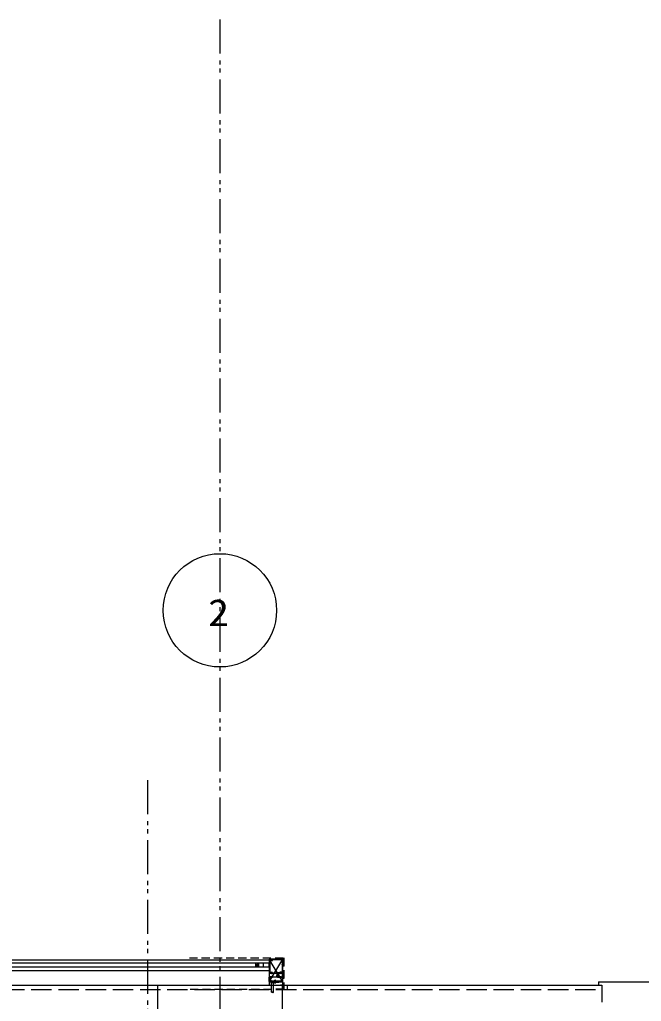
# Model space of a CAD drawing. Units: millimetres at full size. Extents: x -12803 to 120774, y -9413 to 101127.
# Drawn here: x 84391 to 87134, y 19825 to 24156 of the extents above; entities that cross this region are included whole.
import ezdxf
from ezdxf.enums import TextEntityAlignment as Align

# ---------------------------------------------------------------- set-up
doc = ezdxf.new("R2010")
doc.units = ezdxf.units.MM
doc.header["$LTSCALE"] = 30
for name, pattern in [('DASHED1', [1.8, 1.2, -0.6]), ('DASHED3', [4, 3, -1]), ('DOUBLE_CHAIN1', [8.8, 5, -1, 0.6, -0.6, 0.6, -1])]:
    doc.linetypes.add(name, pattern=pattern)
doc.layers.add('0-0_NoName', color=7, linetype='Continuous')
for name, color, linetype, lineweight in [('2-0_通芯', 7, 'DOUBLE_CHAIN1', 15), ('2-1_躯体', 7, 'Continuous', 15), ('2-2_間仕切り芯', 7, 'DOUBLE_CHAIN1', 15), ('2-A_建具', 7, 'Continuous', 15)]:
    doc.layers.add(name, color=color, linetype=linetype, lineweight=lineweight)
doc.styles.add('ＭＳ ゴシック', font='')
doc.styles.get('ＭＳ ゴシック').set_extended_font_data('MS Gothic')

# ---------------------------------------------------------------- blocks, each defined once
blk = doc.blocks.new('グループ部品-732')
at = {"layer": '2-1_躯体'}
for p, q in [((84081.79, 19896.41), (86959.36, 19896.41)), ((84999.36, 19896.41), (84999.36, 19326.41)), ((85549.36, 19896.41), (85549.36, 19326.41)), ((86959.36, 19896.41), (86959.36, 19821.41))]:
    blk.add_line(p, q, dxfattribs=at)
at = {"layer": '2-1_躯体', "linetype": 'DASHED3'}
blk.add_line((84081.79, 19876.41), (86959.36, 19876.41), dxfattribs=at)
at = {"layer": '2-2_間仕切り芯'}
blk.add_line((84954.36, 20799.98), (84954.36, 8296.99), dxfattribs=at)
at = {"layer": '2-A_建具', "linetype": 'DASHED1'}
for p, q in [((85139.59, 20016.41), (85556.79, 20016.41)), ((85556.79, 20014.41), (85526.79, 20014.41)), ((85554.79, 20014.41), (85554.79, 19878.41)), ((85556.79, 20016.41), (85556.79, 19876.41)), ((85556.79, 19876.41), (85128.73, 19876.41)), ((85556.79, 19878.41), (85506.79, 19878.41))]:
    blk.add_line(p, q, dxfattribs=at)
at = {"layer": '2-A_建具'}
for p, q in [((85491.79, 20006.91), (82591.79, 20006.91)), ((85491.79, 19975.41), (84086.49, 19975.41)), ((85491.79, 19993.41), (84091.79, 19993.41)), ((85444.54, 19984.41), (85433.04, 19984.41)), ((85437.56, 19984.82), (85436.74, 19984.82)), ((85438.38, 19983.18), (85438.38, 19982.36)), ((85439.2, 19982.36), (85438.38, 19982.36)), ((85438.79, 19990.16), (85438.79, 19978.66)), ((85439.2, 19982.36), (85439.2, 19983.18)), ((85445.79, 19976.41), (85445.79, 19992.41)), ((85467.29, 19976.41), (85467.29, 19992.41)), ((85551.79, 20011.41), (85491.79, 20011.41)), ((85491.79, 19911.41), (85551.79, 20011.41)), ((85551.79, 19911.41), (85491.79, 20011.41)), ((85491.79, 20011.41), (85491.79, 19949.61)), ((85494.29, 19985.95), (85494.29, 19962.87)), ((85495.45, 20008.01), (85494.52, 20008.01)), ((85496.55, 20005.36), (85495.94, 20007.64)), ((85496.79, 20005.21), (85496.74, 20005.21)), ((85497.09, 20006.41), (85497.09, 20005.51)), ((85498.68, 20006.95), (85498.19, 20007.15)), ((85498.7, 20003.93), (85505.36, 20005.1)), ((85549.29, 19985.95), (85549.29, 19962.87)), ((85551.79, 19949.61), (85551.79, 20011.41)), ((85491.79, 19958.91), (82591.79, 19958.91)), ((85491.79, 19949.16), (85491.79, 19931.66)), ((85491.79, 19912.26), (85491.79, 19931.21)), ((85492.79, 19949.36), (85491.99, 19949.36)), ((85491.99, 19931.46), (85492.79, 19931.46)), ((85498.35, 19948.93), (85499.19, 19948.44)), ((85499.19, 19932.38), (85498.35, 19931.89)), ((85499.25, 19953.94), (85499.33, 19953.94)), ((85499.69, 19948.31), (85502.42, 19948.31)), ((85502.42, 19932.51), (85499.69, 19932.51)), ((85500.06, 19953.82), (85500.25, 19953.94)), ((85500.25, 19953.94), (85502.92, 19953.94)), ((85523.29, 19937.41), (85534.29, 19937.41)), ((85525.79, 19947.91), (85525.79, 19932.91)), ((85525.79, 19940.41), (85526.79, 19939.41)), ((85526.79, 19938.76), (85531.7, 19938.76)), ((85526.79, 19936.06), (85531.7, 19936.06)), ((85526.79, 19935.41), (85530.39, 19935.41)), ((85527.72, 19947.84), (85527.72, 19937.87)), ((85527.86, 19947.84), (85527.86, 19937.87)), ((85531.79, 19938.71), (85530.39, 19939.41)), ((85531.79, 19936.11), (85530.39, 19935.41)), ((85531.79, 19938.71), (85531.79, 19936.11)), ((85543.33, 19953.94), (85540.66, 19953.94)), ((85543.88, 19948.31), (85541.15, 19948.31)), ((85541.15, 19932.51), (85543.88, 19932.51)), ((85544.33, 19953.94), (85544.25, 19953.94)), ((85545.23, 19948.93), (85544.38, 19948.44)), ((85544.38, 19932.38), (85545.23, 19931.89)), ((85550.79, 19949.36), (85551.59, 19949.36)), ((85551.59, 19931.46), (85550.79, 19931.46)), ((85551.79, 19949.16), (85551.79, 19931.66)), ((85493.9, 19914.96), (85493.99, 19914.61)), ((85494.46, 19914.01), (85494.64, 19913.9)), ((85494.7, 19915.7), (85494.62, 19915.52)), ((85494.77, 19914.62), (85494.69, 19914.44)), ((85495.05, 19915.05), (85494.97, 19914.87)), ((85495.24, 19915.62), (85495.16, 19915.44)), ((85495.49, 19914.44), (85495.41, 19914.26)), ((85495.77, 19916.17), (85495.7, 19915.99)), ((85495.77, 19915.52), (85495.7, 19915.34)), ((85495.98, 19915.06), (85495.9, 19914.88)), ((85496.32, 19914.27), (85496.24, 19914.08)), ((85496.38, 19915.77), (85496.3, 19915.58)), ((85496.57, 19914.76), (85496.5, 19914.57)), ((85500.36, 19917.56), (85499.31, 19918.29)), ((85502.53, 19864.71), (85502.53, 19907.41)), ((85511.53, 19907.41), (85502.53, 19907.41)), ((85511.53, 19907.41), (85510.53, 19908.41)), ((85511.53, 19864.71), (85511.53, 19907.41)), ((85514.29, 19908.41), (85514.39, 19907.29)), ((85514.29, 19908.41), (85521.29, 19908.41)), ((85516.44, 19914.21), (85515.81, 19914.1)), ((85519.77, 19914.1), (85515.81, 19913.4)), ((85515.81, 19913.92), (85515.81, 19914.1)), ((85515.81, 19913.92), (85516.44, 19914.03)), ((85515.81, 19913.92), (85516.19, 19913.7)), ((85515.81, 19913.22), (85519.77, 19913.92)), ((85515.81, 19913.4), (85516.19, 19913.62)), ((85519.77, 19913.4), (85515.81, 19912.7)), ((85515.81, 19913.22), (85515.81, 19913.4)), ((85515.81, 19913.22), (85516.19, 19913)), ((85515.81, 19912.52), (85519.77, 19913.22)), ((85515.81, 19912.7), (85516.19, 19912.92)), ((85519.77, 19912.7), (85515.81, 19912)), ((85515.81, 19912.52), (85515.81, 19912.7)), ((85515.81, 19912.52), (85516.19, 19912.3)), ((85515.81, 19911.82), (85519.77, 19912.52)), ((85515.81, 19912), (85516.19, 19912.22)), ((85519.77, 19912), (85515.81, 19911.3)), ((85515.81, 19911.82), (85515.81, 19912)), ((85515.81, 19911.82), (85516.19, 19911.6)), ((85515.81, 19911.12), (85519.77, 19911.82)), ((85515.81, 19911.3), (85516.19, 19911.52)), ((85515.81, 19911.12), (85515.81, 19911.3)), ((85515.81, 19911.12), (85516.19, 19910.9)), ((85519.77, 19910.6), (85515.81, 19909.9)), ((85515.81, 19910.42), (85516.19, 19910.2)), ((85515.81, 19909.9), (85516.19, 19910.12)), ((85515.81, 19909.72), (85515.81, 19909.9)), ((85519.77, 19909.9), (85515.81, 19909.2)), ((85515.81, 19909.72), (85516.19, 19909.5)), ((85515.81, 19909.2), (85516.19, 19909.42)), ((85515.81, 19909.11), (85515.81, 19909.2)), ((85515.81, 19909.11), (85519.77, 19909.11)), ((85516.06, 19908.91), (85516.06, 19909.11)), ((85516.14, 19917.4), (85517.64, 19918.41)), ((85516.14, 19915.11), (85516.44, 19915.11)), ((85516.19, 19915.11), (85516.19, 19914.32)), ((85519.39, 19914.4), (85516.19, 19913.7)), ((85516.19, 19913.62), (85519.39, 19914.32)), ((85519.39, 19913.7), (85516.19, 19913)), ((85516.19, 19913.7), (85516.19, 19913.62)), ((85516.19, 19912.92), (85519.39, 19913.62)), ((85519.39, 19913), (85516.19, 19912.3)), ((85516.19, 19913), (85516.19, 19912.92)), ((85516.19, 19912.22), (85519.39, 19912.92)), ((85519.39, 19912.3), (85516.19, 19911.6)), ((85516.19, 19912.3), (85516.19, 19912.22)), ((85516.19, 19911.52), (85519.39, 19912.22)), ((85519.39, 19911.6), (85516.19, 19910.9)), ((85516.19, 19911.6), (85516.19, 19911.52)), ((85516.19, 19910.9), (85516.19, 19910.82)), ((85516.19, 19910.12), (85519.39, 19910.82)), ((85519.39, 19910.2), (85516.19, 19909.5)), ((85516.19, 19910.2), (85516.19, 19910.12)), ((85516.19, 19909.42), (85519.39, 19910.12)), ((85516.19, 19909.5), (85516.19, 19909.42)), ((85516.44, 19917.21), (85517.64, 19918.05)), ((85517.79, 19916.9), (85516.93, 19914)), ((85516.97, 19914.13), (85519.77, 19914.62)), ((85519.77, 19914.8), (85517.02, 19914.31)), ((85517.08, 19914.51), (85519.39, 19915.02)), ((85517.26, 19915.11), (85519.44, 19915.11)), ((85517.64, 19918.41), (85517.94, 19918.41)), ((85517.64, 19918.05), (85517.64, 19918.41)), ((85517.79, 19912.77), (85517.79, 19919.34)), ((85517.79, 19916.9), (85517.94, 19918.41)), ((85517.79, 19911.77), (85517.79, 19910.57)), ((85517.79, 19909.57), (85517.79, 19904.66)), ((85519.44, 19917.4), (85517.94, 19918.41)), ((85517.99, 19909.11), (85519.39, 19909.42)), ((85518.49, 19916.51), (85519.44, 19917.32)), ((85519.39, 19915.1), (85519.39, 19915.02)), ((85519.77, 19914.8), (85519.39, 19915.02)), ((85519.77, 19914.62), (85519.39, 19914.4)), ((85519.39, 19914.4), (85519.39, 19914.32)), ((85519.77, 19914.1), (85519.39, 19914.32)), ((85519.77, 19913.92), (85519.39, 19913.7)), ((85519.39, 19913.7), (85519.39, 19913.62)), ((85519.77, 19913.4), (85519.39, 19913.62)), ((85519.77, 19913.22), (85519.39, 19913)), ((85519.39, 19913), (85519.39, 19912.92)), ((85519.77, 19912.7), (85519.39, 19912.92)), ((85519.77, 19912.52), (85519.39, 19912.3)), ((85519.39, 19912.3), (85519.39, 19912.22)), ((85519.77, 19912), (85519.39, 19912.22)), ((85519.77, 19911.82), (85519.39, 19911.6)), ((85519.39, 19911.6), (85519.39, 19911.52)), ((85519.77, 19911.3), (85519.39, 19911.52)), ((85519.39, 19910.9), (85519.39, 19910.82)), ((85519.77, 19910.6), (85519.39, 19910.82)), ((85519.39, 19910.2), (85519.39, 19910.12)), ((85519.77, 19909.9), (85519.39, 19910.12)), ((85519.39, 19909.5), (85519.39, 19909.42)), ((85519.77, 19909.2), (85519.39, 19909.42)), ((85519.44, 19915.11), (85519.44, 19917.4)), ((85519.52, 19908.91), (85519.52, 19909.11)), ((85519.77, 19914.62), (85519.77, 19914.8)), ((85519.77, 19913.92), (85519.77, 19914.1)), ((85519.77, 19913.22), (85519.77, 19913.4)), ((85519.77, 19912.52), (85519.77, 19912.7)), ((85519.77, 19911.82), (85519.77, 19912)), ((85519.77, 19910.42), (85519.77, 19910.6)), ((85521.29, 19908.41), (85521.19, 19907.29)), ((85571.79, 19896.41), (85571.79, 19876.41)), ((86944.36, 19911.41), (86944.36, 19896.41))]:
    blk.add_line(p, q, dxfattribs=at)
for points in [[(85491.79, 19992.41), (85431.79, 19992.41), (85431.79, 19976.41), (85491.79, 19976.41)], [(85533.79, 19908.41), (85501.79, 19908.41), (85501.79, 19911.41), (85533.79, 19911.41)]]:
    blk.add_lwpolyline(points, close=True, dxfattribs=at)
for points in [[(85436.74, 19984.82), (85436.74, 19984), (85437.56, 19984)], [(85439.2, 19985.64), (85439.2, 19986.46), (85438.38, 19986.46), (85438.38, 19985.64)], [(85440.02, 19984), (85440.84, 19984), (85440.84, 19984.82), (85440.02, 19984.82)], [(85491.79, 20010.41), (85492.79, 20010.41), (85500.79, 20007.18)], [(85493.72, 20007.21), (85493.72, 20002.41), (85494.29, 20001.42), (85494.29, 19986.87)], [(85495.09, 20009.48), (85505.09, 20009.48), (85505.09, 20006.64)], [(85504.43, 20005.85), (85498.09, 20004.74), (85498.09, 20005.51), (85497.29, 20005.51), (85497.29, 20005.11)], [(85499.15, 20005.34), (85498.44, 20005.01), (85498.21, 20005.51), (85498.84, 20006.14)], [(85500.79, 20007.18), (85500.79, 20006.81), (85499.72, 20005.74)], [(85506.19, 20006.09), (85506.19, 20009.48), (85507.79, 20009.48), (85508.78, 20008.91), (85545.3, 20008.91), (85546.29, 20009.48), (85549.29, 20009.48), (85549.29, 19986.87)], [(85491.79, 19911.79), (85491.79, 19911.41), (85551.79, 19911.41), (85551.79, 19931.21)], [(85525.79, 19947.91), (85503.79, 19947.91), (85503.79, 19949.41), (85501.79, 19949.41), (85501.79, 19950.41), (85502.99, 19950.41), (85502.99, 19952.01), (85496.59, 19952.01), (85496.59, 19950.41), (85497.79, 19950.41), (85497.79, 19949.41), (85491.99, 19949.41)], [(85491.99, 19931.41), (85497.79, 19931.41), (85497.79, 19930.41), (85498.29, 19930.41), (85500.43, 19931.41), (85503.79, 19931.41), (85503.79, 19932.91), (85525.79, 19932.91)], [(85497.42, 19932.51), (85492.79, 19932.51), (85492.79, 19948.31), (85497.42, 19948.31)], [(85502.99, 19949.11), (85499.64, 19949.11), (85498.06, 19950.02), (85497.54, 19949.11), (85492.98, 19949.11)], [(85492.98, 19931.71), (85497.54, 19931.71), (85498.06, 19930.8), (85499.64, 19931.71), (85502.99, 19931.71)], [(85527.72, 19936.95), (85527.72, 19930.98), (85505.99, 19930.98), (85504.49, 19929.48), (85493.72, 19929.48), (85493.72, 19925.87)], [(85494.29, 19961.95), (85494.29, 19953.94), (85498.33, 19953.94)], [(85504.92, 19951.94), (85504.92, 19951.08), (85505.79, 19949.84), (85525.72, 19949.84)], [(85525.79, 19934.41), (85526.79, 19935.41), (85526.79, 19939.41)], [(85525.79, 19939.21), (85527.13, 19938.56), (85527.74, 19937.41)], [(85525.79, 19935.61), (85527.13, 19936.27), (85527.74, 19937.41)], [(85526.79, 19939.41), (85530.39, 19939.41), (85530.39, 19935.41)], [(85527.86, 19936.95), (85527.86, 19930.98), (85537.59, 19930.98), (85539.09, 19929.48), (85549.86, 19929.48), (85549.86, 19925.87)], [(85551.59, 19931.41), (85545.79, 19931.41), (85545.79, 19930.41), (85545.29, 19930.41), (85543.14, 19931.41), (85539.79, 19931.41), (85539.79, 19932.91), (85529.79, 19932.91), (85529.79, 19947.91), (85539.79, 19947.91), (85539.79, 19949.41), (85541.79, 19949.41), (85541.79, 19950.41), (85540.59, 19950.41), (85540.59, 19952.01), (85546.99, 19952.01), (85546.99, 19950.41), (85545.79, 19950.41), (85545.79, 19949.41), (85551.59, 19949.41)], [(85538.66, 19951.94), (85538.66, 19951.08), (85537.79, 19949.84), (85529.86, 19949.84)], [(85540.59, 19949.11), (85543.94, 19949.11), (85545.51, 19950.02), (85546.04, 19949.11), (85550.59, 19949.11)], [(85550.59, 19931.71), (85546.04, 19931.71), (85545.51, 19930.8), (85543.94, 19931.71), (85540.59, 19931.71)], [(85549.29, 19961.95), (85549.29, 19953.94), (85545.25, 19953.94)], [(85546.15, 19932.51), (85550.79, 19932.51), (85550.79, 19948.31), (85546.15, 19948.31)], [(85491.79, 19911.41), (85492.29, 19910.91), (85492.29, 19896.91), (85491.79, 19896.41)], [(85499.19, 19917.16), (85499.79, 19916.74), (85499.79, 19913.34), (85497.84, 19913.34), (85497.29, 19913.99), (85494.89, 19913.7), (85491.89, 19911.97)], [(85493.72, 19924.95), (85493.72, 19918.41), (85496.79, 19918.41), (85499.79, 19916.31)], [(85499.79, 19914.71), (85497.94, 19913.41), (85497.28, 19915.86)], [(85549.86, 19924.95), (85549.86, 19913.34), (85500.79, 19913.34), (85500.79, 19916.74)], [(85510.53, 19908.41), (85503.53, 19908.41), (85502.53, 19907.41)], [(85515.74, 19906.05), (85516.64, 19907.86), (85517.79, 19908.47)], [(85515.81, 19914.1), (85516.19, 19914.32), (85516.44, 19914.37)], [(85515.81, 19910.42), (85515.81, 19910.6), (85516.19, 19910.82), (85519.39, 19911.52)], [(85515.81, 19910.42), (85519.77, 19911.12), (85519.77, 19911.3), (85515.81, 19910.6)], [(85515.81, 19909.72), (85519.77, 19910.42), (85519.39, 19910.2)], [(85516.14, 19915.11), (85516.14, 19917.4), (85516.44, 19917.21)], [(85519.77, 19911.12), (85519.39, 19910.9), (85516.19, 19910.2)], [(85516.3, 19909.11), (85519.77, 19909.72), (85519.77, 19909.9)], [(85517.64, 19918.05), (85516.44, 19914.06), (85516.44, 19917.21)], [(85519.77, 19909.72), (85519.39, 19909.5), (85517.59, 19909.11)], [(85517.79, 19917.01), (85518.49, 19916.51), (85518.63, 19915.11)], [(85519.84, 19906.05), (85518.93, 19907.86), (85517.79, 19908.47)], [(85519.77, 19909.11), (85519.77, 19909.2), (85519.27, 19909.11)], [(85551.79, 19911.41), (85550.79, 19910.41), (85550.79, 19897.41), (85551.79, 19896.41), (85541.79, 19896.41)], [(85556.79, 19896.41), (85557.29, 19895.91), (85571.29, 19895.91), (85571.79, 19896.41)], [(86944.36, 19911.41), (89604.36, 19911.41), (89604.36, 19896.41)]]:
    blk.add_lwpolyline(points, dxfattribs=at)
for centre, radius in [((85438.79, 19984.41), 3.75), ((85495.69, 19915.21), 2)]:
    blk.add_circle(centre, radius, dxfattribs=at)
for centre, radius, start, end in [((85437.56, 19985.64), 0.82, 270, 0), ((85437.56, 19983.18), 0.82, 0, 90), ((85440.02, 19985.64), 0.82, 180, 270), ((85440.02, 19983.18), 0.82, 90, 179.99999), ((85494.52, 20007.21), 0.8, 90, 180), ((85494.29, 19986.41), 0.3, 113.57818, 246.42182), ((85494.09, 19986.87), 0.2, 293.57818, 0), ((85494.09, 19985.95), 0.2, 0, 66.42182), ((85495.45, 20007.51), 0.5, 15, 90), ((85496.74, 20005.41), 0.2, 195, 270), ((85496.79, 20005.51), 0.3, 270, 0), ((85497.89, 20006.41), 0.8, 68, 180), ((85498.49, 20005.11), 1.2, 180, 280), ((85498.49, 20006.49), 0.5, 315, 68), ((85498.3, 20007.15), 2, 295, 315), ((85504.29, 20006.64), 0.8, 280, 0), ((85505.19, 20006.09), 1, 280, 0), ((85549.49, 19986.87), 0.2, 180, 246.42182), ((85549.49, 19985.95), 0.2, 113.57818, 180), ((85549.29, 19986.41), 0.3, 293.57818, 66.42182), ((85491.99, 19949.61), 0.2, 180, 270), ((85491.99, 19949.16), 0.2, 90, 180), ((85491.99, 19931.66), 0.2, 180, 270), ((85491.99, 19931.21), 0.2, 90, 180), ((85492.79, 19949.16), 0.2, 345.52249, 90), ((85492.79, 19931.66), 0.2, 270, 14.47751), ((85494.29, 19962.41), 0.3, 113.57818, 246.42182), ((85494.09, 19962.87), 0.2, 293.57818, 0), ((85494.09, 19961.95), 0.2, 0, 66.42182), ((85497.42, 19949.31), 1, 270, 337.76355), ((85497.42, 19931.51), 1, 22.23645, 90), ((85498.33, 19953.74), 0.2, 23.57818, 90), ((85498.79, 19953.94), 0.3, 203.57818, 336.42182), ((85499.25, 19953.74), 0.2, 90, 156.42182), ((85499.69, 19949.31), 1, 240, 270), ((85499.69, 19931.51), 1, 90, 120), ((85499.33, 19953.74), 0.2, 23.57818, 90), ((85499.79, 19953.94), 0.3, 203.57818, 336.42182), ((85502.99, 19948.51), 0.6, 199.47122, 90), ((85502.99, 19932.31), 0.6, 270, 160.52878), ((85502.92, 19951.94), 2, 0, 90), ((85525.72, 19947.84), 2, 0, 90), ((85527.72, 19937.41), 0.3, 113.57818, 246.42182), ((85527.52, 19937.87), 0.2, 293.57818, 0), ((85527.52, 19936.95), 0.2, 0, 66.42182), ((85529.86, 19947.84), 2, 90, 180), ((85528.06, 19937.87), 0.2, 180, 246.42182), ((85528.06, 19936.95), 0.2, 113.57818, 180), ((85527.86, 19937.41), 0.3, 293.57818, 66.42182), ((85540.66, 19951.94), 2, 90, 180), ((85540.59, 19948.51), 0.6, 90, 340.52878), ((85540.59, 19932.31), 0.6, 19.47122, 270), ((85543.33, 19953.74), 0.2, 23.57818, 90), ((85543.79, 19953.94), 0.3, 203.57818, 336.42182), ((85543.88, 19949.31), 1, 270, 300), ((85543.88, 19931.51), 1, 60, 90), ((85544.25, 19953.74), 0.2, 90, 156.42182), ((85544.33, 19953.74), 0.2, 23.57818, 90), ((85544.79, 19953.94), 0.3, 203.57818, 336.42182), ((85545.25, 19953.74), 0.2, 90, 156.42182), ((85546.15, 19949.31), 1, 202.23645, 270), ((85546.15, 19931.51), 1, 90, 157.76355), ((85549.49, 19962.87), 0.2, 180, 246.42182), ((85549.49, 19961.95), 0.2, 113.57818, 180), ((85549.29, 19962.41), 0.3, 293.57818, 66.42182), ((85550.79, 19949.16), 0.2, 90, 194.47751), ((85550.79, 19931.66), 0.2, 165.52249, 270), ((85551.59, 19949.61), 0.2, 270, 0), ((85551.59, 19949.16), 0.2, 0, 90), ((85551.59, 19931.66), 0.2, 270, 0), ((85551.59, 19931.21), 0.2, 0, 90), ((85491.99, 19912.26), 0.2, 180, 300), ((85491.99, 19911.79), 0.2, 120, 180), ((85493.72, 19925.41), 0.3, 113.57818, 246.42182), ((85493.52, 19925.87), 0.2, 293.57818, 0), ((85493.52, 19924.95), 0.2, 0, 66.42182), ((85495.59, 19915.41), 1.75, 15, 195), ((85494.96, 19914.87), 1, 195, 240), ((85494.54, 19913.73), 0.2, 300, 60), ((85498.94, 19917.76), 0.65, 55, 292.42103), ((85499.79, 19916.74), 1, 0, 55), ((85506.03, 19908.41), 1.5, 180, 300), ((85507.53, 19908.41), 1.5, 180, 300), ((85509.03, 19908.41), 1.5, 180, 0), ((85515.68, 19907.4), 1.3, 185, 254.11915), ((85517.79, 19914.81), 9, 254.11915, 285.88085), ((85515.56, 19908.91), 0.5, 270, 0), ((85516.69, 19914.06), 0.248, 180, 347.19096), ((85520.02, 19908.91), 0.5, 180, 270), ((85519.9, 19907.4), 1.3, 285.88085, 355), ((85550.06, 19925.87), 0.2, 180, 246.42182), ((85550.06, 19924.95), 0.2, 113.57818, 180), ((85549.86, 19925.41), 0.3, 293.57818, 66.42182), ((85504.78, 19861.4), 4, 55.77113, 124.22887), ((85504.78, 19868.02), 4, 235.77113, 304.22887), ((85509.28, 19868.02), 4, 235.77113, 304.22887)]:
    blk.add_arc(centre, radius, start, end, dxfattribs=at)
blk = doc.blocks.new('グループ部品-763')
at = {"layer": '2-1_躯体'}
for p, q in [((84999.36, 19896.41), (84999.36, 19326.41)), ((85549.36, 19896.41), (85549.36, 19326.41))]:
    blk.add_line(p, q, dxfattribs=at)
at = {"layer": '2-2_間仕切り芯'}
blk.add_line((84954.36, 20799.98), (84954.36, 8296.99), dxfattribs=at)

msp = doc.modelspace()

# ---------------------------------------------------------------- linework, layer by layer
at = {"layer": '2-0_通芯'}
msp.add_line((85274.36, 24156.41), (85274.36, 5670.44), dxfattribs=at)
at = {"layer": '2-0_通芯', "linetype": 'Continuous'}
msp.add_circle((85274.36, 21549.98), 250, dxfattribs=at)

# ---------------------------------------------------------------- block references
at = {"layer": '0-0_NoName'}
for name in ['グループ部品-732', 'グループ部品-763']:
    msp.add_blockref(name, (0, 0), dxfattribs=at)

# ---------------------------------------------------------------- texts
at = {"layer": '2-0_通芯', "style": 'ＭＳ ゴシック', "width": 1.15}
msp.add_text('2', height=118.9, dxfattribs=at).set_placement((85221.86, 21444.98), align=Align.BOTTOM_LEFT)

doc.saveas('drawing.dxf')
